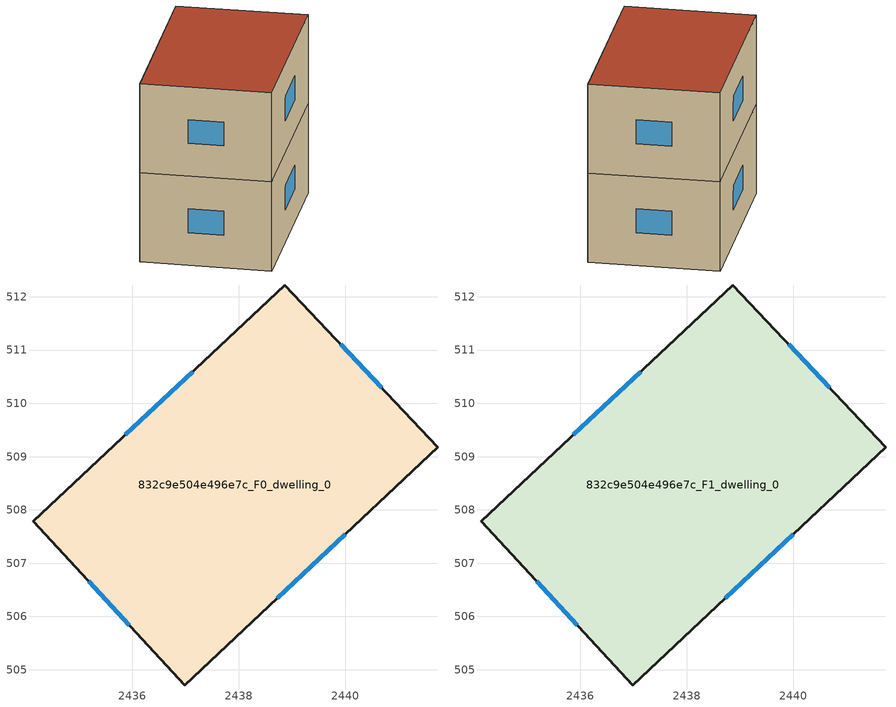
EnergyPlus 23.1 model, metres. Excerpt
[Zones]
832c9e504e496e7c_F0_dwelling_0
 floor ground (EU_floor_Construction): 2438.87,512.22 2441.74,509.17 2436.99,504.71 2434.15,507.78 z0
 wall outside (EU_wall_Construction): 2438.87,512.22 2434.15,507.78 2436.99,504.71 2441.74,509.17 2438.87,512.22 z0:3
 window (EU_Window_Construction): 2437.14,510.6 2435.87,509.41 / 2440.69,510.29 2439.92,511.11 / 2438.73,506.35 2440,507.54 / 2435.19,506.66 2435.95,505.84 z1.1:1.9
832c9e504e496e7c_F1_dwelling_0
 floor to 832c9e504e496e7c_F0_dwelling_0 (EU_floor_Construction): 2438.87,512.22 2441.74,509.17 2436.99,504.71 2434.15,507.78 z3
 wall outside (EU_wall_Construction): 2438.87,512.22 2434.15,507.78 2436.99,504.71 2441.74,509.17 2438.87,512.22 z3:6
 window (EU_Window_Construction): 2437.14,510.6 2435.87,509.41 / 2440.69,510.29 2439.92,511.11 / 2438.73,506.35 2440,507.54 / 2435.19,506.66 2435.95,505.84 z4.1:4.9
 roof outside (EU_roof_Construction): 2441.74,509.17 2438.87,512.22 2434.15,507.78 2436.99,504.71 z6
[Building]
EU S2 Campaign: North Axis=0; Terrain=City; Solar Distribution=FullExterior
[Site:Location]
Bologna: Latitude=44.5; Longitude=11.25; Time Zone=1; Elevation=37
[SizingPeriod:WeatherFileDays]
AnnualSizingPeriod: Begin Month=1; Begin Day of Month=1; End Month=12; End Day of Month=31; Day of Week for Start Day=Monday; Use Weather File Daylight Saving Period=No; Use Weather File Rain and Snow Indicators=No
[MATERIAL]
EU_InternalMass_Material: Roughness=MediumRough; Thickness=0.1; Conductivity=1; Density=1800; Specific Heat=900; Thermal Absorptance=0.9; Solar Absorptance=0.7; Visible Absorptance=0.7
[MATERIAL:NOMASS] Roughness=MediumRough; Thermal Absorptance=0.9; Solar Absorptance=0.7; Visible Absorptance=0.7
Name | Thermal Resistance
EU_wall_NoMass | 0.753012
EU_roof_NoMass | 0.675676
EU_floor_NoMass | 0.609756
[WINDOWMATERIAL:SIMPLEGLAZINGSYSTEM]
EU_Window_SimpleGlazing: UFactor=4.6; Solar Heat Gain Coefficient=0.85; Visible Transmittance=0.85
[CONSTRUCTION]
EU_wall_Construction: EU_wall_NoMass
EU_roof_Construction: EU_roof_NoMass
EU_floor_Construction: EU_floor_NoMass
EU_Window_Construction: EU_Window_SimpleGlazing
EU_InternalMass_Construction: EU_InternalMass_Material
[ZONE] Type=1; Multiplier=1; Ceiling Height=autocalculate; Floor Area=autocalculate; Part of Total Floor Area=Yes
Name | Volume
832c9e504e496e7c_F0_dwelling_0 | 81.5735
832c9e504e496e7c_F1_dwelling_0 | 81.5728
[INTERNALMASS] Construction=EU_InternalMass_Construction; Surface Area=27.191
Name | Zone or ZoneList
832c9e504e496e7c_F0_dwelling_0_EU_InternalMass | 832c9e504e496e7c_F0_dwelling_0
832c9e504e496e7c_F1_dwelling_0_EU_InternalMass | 832c9e504e496e7c_F1_dwelling_0
[OTHEREQUIPMENT] Fuel Type=Electricity; Design Level Calculation Method=Watts/Area; Power per Zone Floor Area=1; Fraction Latent=0; Fraction Radiant=0; Fraction Lost=0; Carbon Dioxide Generation Rate=0; EndUse Subcategory=EU_Step8_InternalGains
Name | Zone or ZoneList or Space or SpaceList | Schedule
EU_Step8_InternalGain_832c9e504e496e7c_F0_dwelling_0_f000 | 832c9e504e496e7c_F0_dwelling_0 | EU_Step8_GainSchedule_832c9e504e496e7c_F0_dwelling_0_f000
EU_Step8_InternalGain_832c9e504e496e7c_F1_dwelling_0_f000 | 832c9e504e496e7c_F1_dwelling_0 | EU_Step8_GainSchedule_832c9e504e496e7c_F1_dwelling_0_f000
[ZONEVENTILATION:DESIGNFLOWRATE] Schedule=EU_AlwaysOn; Design Flow Rate Calculation Method=AirChanges/Hour; Air Changes per Hour=0.64; Ventilation Type=Natural; Fan Pressure Rise=0; Fan Total Efficiency=1; Constant Term Coefficient=1; Temperature Term Coefficient=0; Velocity Term Coefficient=0; Velocity Squared Term Coefficient=0; Minimum Indoor Temperature=-100; Maximum Indoor Temperature=100; Delta Temperature=-100; Minimum Outdoor Temperature=-100; Maximum Outdoor Temperature=100; Maximum Wind Speed=40
Name | Zone or ZoneList or Space or SpaceList
EU_ConstantAir_832c9e504e496e7c_F0_dwelling_0 | 832c9e504e496e7c_F0_dwelling_0
EU_ConstantAir_832c9e504e496e7c_F1_dwelling_0 | 832c9e504e496e7c_F1_dwelling_0
[HVACTEMPLATE:THERMOSTAT] Constant Heating Setpoint=20; Constant Cooling Setpoint=50
EU_HeatOnly_832c9e504e496e7c_F0_dwelling_0; EU_HeatOnly_832c9e504e496e7c_F1_dwelling_0
[HVACTEMPLATE:ZONE:IDEALLOADSAIRSYSTEM] System Availability Schedule=EU_AlwaysOn; Maximum Heating Supply Air Temperature=50; Minimum Cooling Supply Air Temperature=13; Maximum Heating Supply Air Humidity Ratio=0.0156; Minimum Cooling Supply Air Humidity Ratio=0.0077; Heating Limit=NoLimit; Cooling Limit=NoLimit; Heating Availability Schedule=EU_AlwaysOn; Cooling Availability Schedule=EU_CoolingOff; Dehumidification Control Type=ConstantSensibleHeatRatio; Cooling Sensible Heat Ratio=0.7; Dehumidification Setpoint=60; Humidification Control Type=None; Humidification Setpoint=30; Outdoor Air Method=None; Outdoor Air Flow Rate per Person=0.00944; Outdoor Air Flow Rate per Zone Floor Area=0; Outdoor Air Flow Rate per Zone=0; Demand Controlled Ventilation Type=None; Outdoor Air Economizer Type=NoEconomizer; Heat Recovery Type=None; Sensible Heat Recovery Effectiveness=0.7; Latent Heat Recovery Effectiveness=0.65
Name | Template Thermostat
832c9e504e496e7c_F0_dwelling_0 | EU_HeatOnly_832c9e504e496e7c_F0_dwelling_0
832c9e504e496e7c_F1_dwelling_0 | EU_HeatOnly_832c9e504e496e7c_F1_dwelling_0
[SIZING:ZONE] Zone Cooling Design Supply Air Temperature Input Method=SupplyAirTemperature; Zone Cooling Design Supply Air Temperature=13; Zone Heating Design Supply Air Temperature Input Method=SupplyAirTemperature; Zone Heating Design Supply Air Temperature=50; Zone Cooling Design Supply Air Humidity Ratio=0.008; Zone Heating Design Supply Air Humidity Ratio=0.008; Cooling Design Air Flow Method=DesignDay; Cooling Design Air Flow Rate=0; Cooling Minimum Air Flow per Zone Floor Area=0.000762; Cooling Minimum Air Flow=0; Cooling Minimum Air Flow Fraction=0.2; Heating Design Air Flow Method=DesignDay; Heating Design Air Flow Rate=0; Heating Maximum Air Flow per Zone Floor Area=0.002032; Heating Maximum Air Flow=0.141576; Heating Maximum Air Flow Fraction=0.3; Account for Dedicated Outdoor Air System=No; Dedicated Outdoor Air System Control Strategy=NeutralSupplyAir; Dedicated Outdoor Air Low Setpoint Temperature for Design=autosize; Dedicated Outdoor Air High Setpoint Temperature for Design=autosize; Zone Load Sizing Method=Sensible Load Only No Latent Load; Zone Latent Cooling Design Supply Air Humidity Ratio Input Method=HumidityRatioDifference; Zone Cooling Design Supply Air Humidity Ratio Difference=0.005; Zone Latent Heating Design Supply Air Humidity Ratio Input Method=HumidityRatioDifference; Zone Humidification Design Supply Air Humidity Ratio Difference=0.005
832c9e504e496e7c_F0_dwelling_0; 832c9e504e496e7c_F1_dwelling_0
[SCHEDULE:CONSTANT]
Name | Hourly Value
EU_AlwaysOn | 1
EU_CoolingOff | 0
[SCHEDULE:FILE] Column Number=1; Rows to Skip at Top=0; Number of Hours of Data=8760; Column Separator=Comma; Interpolate to Timestep=No; Minutes per Item=60; Adjust Schedule for Daylight Savings=Yes
Name | File
EU_Step8_GainSchedule_832c9e504e496e7c_F0_dwelling_0_f000 | ../../schedules/832c9e504e496e7c/832c9e504e496e7c_F0_dwelling_0_f000_gain.csv
EU_Step8_GainSchedule_832c9e504e496e7c_F1_dwelling_0_f000 | ../../schedules/832c9e504e496e7c/832c9e504e496e7c_F1_dwelling_0_f000_gain.csv
